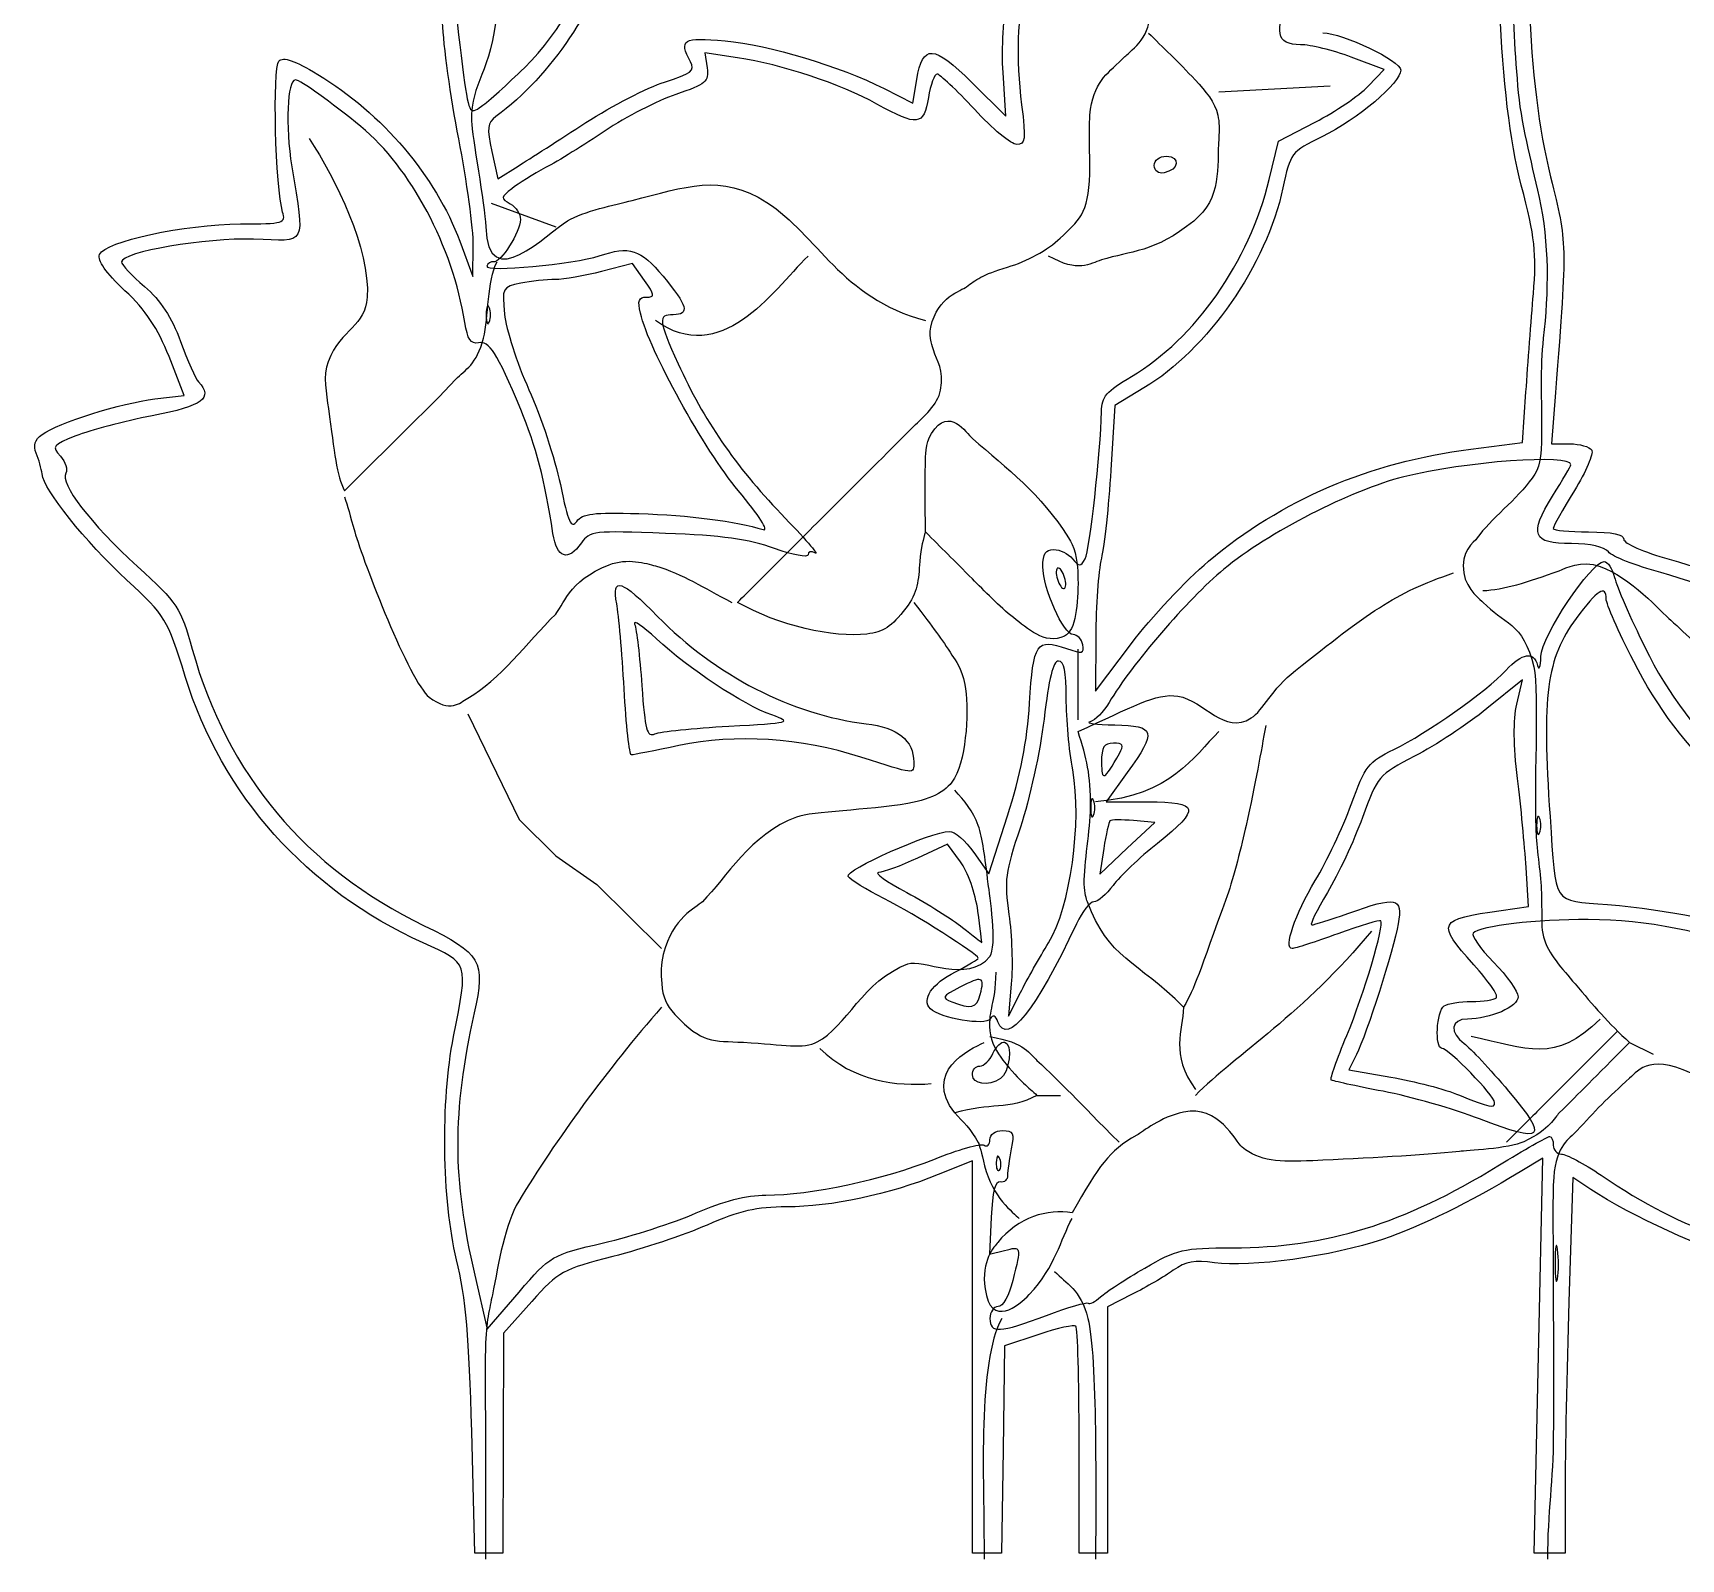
# Model space of a CAD drawing. Extents: x 256 to 402, y -1 to 112.
# Drawn here: x 256.25 to 299.26, y -0.69 to 39.13 of the extents above; entities that cross this region are included whole.
import ezdxf

# ---------------------------------------------------------------- set-up
doc = ezdxf.new("R2010")
doc.units = 0
doc.layers.add('Layer_1', color=7, linetype='CONTINUOUS')

msp = doc.modelspace()

# ---------------------------------------------------------------- linework, layer by layer
at = {"layer": 'Layer_1', "color": 7}
for points in [[(274.63695, 38.47934), (273.78701, 38.60885), (273.84511, 38.21324)], [(291.09531, 37.73366), (291.51661, 38.17341), (290.65525, 38.49568)], [(278.4656, 37.67246), (279.21277, 37.29384), (279.3174, 37.91316)], [(280.75999, 37.83176), (281.64412, 36.95686), (281.57142, 38.09015)], [(288.51678, 35.30123), (288.76124, 36.30219), (289.71762, 36.79805)], [(268.22855, 36.03599), (268.38437, 35.32195), (268.91567, 35.65313)], [(267.39466, 33.68894), (267.73701, 32.76839), (267.74501, 33.57138)], [(272.20923, 32.67066), (271.8972, 33.10886), (271.09343, 32.90037)], [(259.43538, 29.57531), (260.20235, 29.66611), (259.80404, 30.68125)], [(285.24792, 29.86233), (284.48629, 29.4065), (284.38363, 27.71834)], [(293.7747, 28.2656), (295.12497, 28.43877), (295.21697, 29.76132)], [(295.98906, 29.74382), (295.88747, 28.40382), (296.35945, 28.40382)], [(286.93267, 25.34107), (286.93303, 25.34107)], [(283.98971, 23.37906), (283.98571, 21.95307), (284.9205, 23.19362)], [(294.97907, 21.61053), (295.12527, 22.24461), (294.19876, 21.49803)], [(284.8139, 19.82826), (284.26353, 19.0622), (285.34989, 19.0622)], [(280.80909, 17.74226), (281.20339, 17.18808), (281.68902, 18.6994)], [(284.19949, 17.84594), (284.09259, 17.17745), (284.81101, 17.85169), (285.52943, 18.52594), (284.97211, 18.57444), (284.97211, 18.57464)], [(280.46138, 17.5013), (280.12238, 17.95983), (279.33596, 17.59365)], [(294.57235, 16.23262), (295.28098, 16.33475), (295.21938, 17.35389)], [(281.78661, 14.31479), (281.71051, 13.4725), (282.02239, 14.08507)], [(290.79049, 12.46686), (290.59227, 12.0738), (291.69197, 11.88226)], [(282.50255, 5.16768), (281.61241, 4.8711), (281.57061, 2.16545), (281.52881, -0.5402), (281.14949, -0.5402), (280.77017, -0.5402), (280.77017, 4.57934), (280.77017, 9.69887), (279.87758, 9.33618)], [(296.2373, 1.11967), (296.2373, -0.5402), (295.83361, -0.5402), (295.42992, -0.5402), (295.54302, 4.61445), (295.65612, 9.76911), (295.06614, 9.41046)], [(296.91261, 8.94791), (296.43924, 9.26016), (296.33833, 6.01985)], [(281.26036, 8.2226), (281.21466, 7.26068), (281.60494, 7.35868)], [(271.141, 7.55668), (271.14082, 7.55626)], [(267.78247, 6.7099), (268.10468, 5.30685), (268.93917, 6.27232)], [(269.27026, 6.02658), (268.53205, 5.20263), (268.52505, 2.33122), (268.51805, -0.5402), (268.15256, -0.5402), (267.78706, -0.5402), (267.70445, 2.63769)], [(284.94306, 6.21494), (284.2922, 5.88555), (284.2922, 2.67268), (284.2922, -0.5402), (283.9254, -0.5402), (283.5586, -0.5402), (283.5566, 2.38121)]]:
    msp.add_lwpolyline(points, dxfattribs=at)
for points in [[(269.07852, 38.21797)], [(285.51752, 35.6669)], [(268.16071, 31.96445)], [(272.06192, 26.58501)], [(283.15911, 24.97351)], [(274.41467, 21.03791)], [(277.86037, 20.23037)], [(284.60916, 20.32564)], [(283.93436, 19.1005)], [(295.57317, 18.64105)], [(280.91276, 16.21478)], [(282.75934, 15.38678)], [(280.97585, 14.0401)], [(280.77007, 11.94109)], [(294.39965, 11.22107)], [(281.48725, 9.74925)], [(296.04094, 7.383)]]:
    msp.add_lwpolyline(points, close=True, dxfattribs=at)
at = {"layer": 'Layer_1', "color": 3}
for points in [[(287.20192, 37.5925), (290.11162, 37.74564)], [(268.2123, 34.68279), (269.89686, 34.07022)], [(267.59966, 21.35945), (268.9467, 18.60366), (269.89909, 17.65402), (270.96879, 16.90393), (272.65335, 15.23376)], [(297.92223, 12.78348), (298.5348, 12.4772)], [(282.45506, 11.40508), (283.06763, 11.40508)]]:
    msp.add_lwpolyline(points, dxfattribs=at)
at = {"layer": 'Layer_1', "color": 7}
for points in [[(295.09545, 35.15392), (294.499, 37.44034), (294.33202, 41.77669), (294.72143, 44.866678)], [(295.49689, 44.790038), (295.1037, 41.70104), (295.25201, 37.82407), (295.85717, 35.37179)], [(269.07856, 38.21797), (270.09166, 39.21637), (270.68232, 40.36753), (271.1149, 42.18669)], [(271.33933, 41.45611), (270.99326, 39.81738), (269.80818, 38.03817), (268.33386, 36.94385)], [(267.30571, 40.96155), (267.18632, 40.96155), (267.25251, 39.81291), (267.4623, 38.24548)], [(281.57142, 38.09015), (281.53142, 38.71346), (281.57842, 39.59379), (281.67519, 40.04643)], [(282.16446, 40.40839), (281.93769, 39.56621), (281.90086, 38.49522), (282.05581, 37.24826)], [(289.33541, 38.81795), (288.69214, 38.81795), (288.63175, 39.14261), (289.08515, 40.16339)], [(267.36609, 36.35864), (267.1533, 37.44998), (266.96378, 38.81781), (266.94495, 39.39827)], [(273.41077, 38.37333), (273.10222, 38.94987), (273.21732, 39.01908), (274.31507, 38.91705)], [(274.31507, 38.91705), (275.47148, 38.80957), (277.30891, 38.2586), (278.4656, 37.67246)], [(279.3174, 37.91316), (279.4743, 38.84185), (279.75524, 38.82599), (280.75999, 37.83176)], [(290.65525, 38.49568), (290.18151, 38.67293), (289.58757, 38.81795), (289.33541, 38.81795)], [(289.91595, 39.12619), (290.44111, 39.12219), (291.94945, 38.40195), (291.94945, 38.15467)], [(262.77016, 34.45295), (262.57917, 35.05262), (262.50038, 38.22042), (262.67216, 38.39221)], [(262.67216, 38.39221), (262.7906, 38.51065), (263.07916, 38.41121), (263.68848, 38.0419)], [(272.73778, 37.84467), (273.44077, 38.06626), (273.53534, 38.14056), (273.41077, 38.37333)], [(278.27941, 37.26965), (277.32256, 37.79785), (275.80767, 38.30096), (274.63695, 38.47934)], [(263.10398, 37.89911), (262.88636, 37.89911), (262.8356, 36.70179), (263.00798, 35.63559)], [(264.81404, 36.68083), (264.04157, 37.31652), (263.22381, 37.89911), (263.10398, 37.89911)], [(263.68848, 38.0419), (265.37804, 37.01792), (266.76047, 35.39423), (267.39466, 33.68894)], [(267.4623, 38.24548), (267.62916, 36.99863), (267.63483, 36.98685), (267.96012, 37.21215)], [(267.96012, 37.21215), (268.14109, 37.3375), (268.64437, 37.79011), (269.07852, 38.21797)], [(273.84511, 38.21324), (273.89791, 37.85372), (273.82371, 37.79061), (273.03136, 37.5213)], [(279.8484, 38.05225), (279.7807, 38.05225), (279.67865, 37.7766), (279.62173, 37.43968)], [(280.82229, 37.1334), (280.3544, 37.63877), (279.91616, 38.05225), (279.8484, 38.05225)], [(291.94945, 38.15467), (291.94945, 37.82422), (290.82328, 36.87192), (289.89284, 36.41559)], [(270.68341, 36.78557), (271.36344, 37.22627), (272.28791, 37.70286), (272.73778, 37.84467)], [(273.03136, 37.5213), (272.55186, 37.35831), (271.72136, 36.93108), (271.18579, 36.57189)], [(279.62173, 37.43968), (279.49684, 36.70047), (279.34528, 36.68127), (278.27941, 37.26965)], [(289.71762, 36.79805), (290.24363, 37.07077), (290.86359, 37.4918), (291.09531, 37.73366)], [(281.92862, 36.21455), (281.78802, 36.21455), (281.29017, 36.62803), (280.82229, 37.1334)], [(282.05581, 37.24826), (282.16946, 36.33361), (282.15481, 36.21455), (281.92862, 36.21455)], [(267.52406, 31.57244), (267.2073, 33.55066), (266.11446, 35.61065), (264.81404, 36.68083)], [(268.33386, 36.94385), (268.11036, 36.77796), (268.09519, 36.64713), (268.22855, 36.03599)], [(268.91567, 35.65313), (269.20789, 35.83528), (270.00337, 36.34488), (270.68341, 36.78557)], [(271.18579, 36.57189), (270.65023, 36.21271), (269.95169, 35.78018), (269.63349, 35.61071)], [(267.74501, 33.57138), (267.74901, 34.01303), (267.57889, 35.26729), (267.36609, 36.35864)], [(289.89284, 36.41559), (289.08543, 36.0196), (289.06797, 35.99673), (288.87365, 35.08109)], [(285.51748, 35.6669), (285.51748, 35.80896), (285.64842, 35.90784), (285.83653, 35.90784)], [(285.83653, 35.90784), (286.20974, 35.90784), (286.15699, 35.54998), (285.77283, 35.47547)], [(263.00798, 35.63559), (263.34705, 33.53885), (263.42789, 33.69222), (262.01036, 33.74287)], [(269.63349, 35.61071), (269.3153, 35.44124), (268.91712, 35.19369), (268.74867, 35.06058)], [(284.92419, 30.16542), (286.58977, 31.14773), (287.99195, 33.15223), (288.51678, 35.30123)], [(285.77283, 35.47547), (285.62171, 35.44617), (285.51752, 35.52427), (285.51752, 35.6669)], [(295.85717, 35.37179), (296.29651, 33.59145), (296.29279, 33.75015), (295.98906, 29.74382)], [(268.74867, 35.06058), (268.46162, 34.83378), (268.45922, 34.80903), (268.71037, 34.66667)], [(288.87365, 35.08109), (288.44774, 33.07408), (286.90569, 30.85451), (285.24792, 29.86233)], [(295.41042, 32.32079), (295.49752, 33.38273), (295.45292, 33.78349), (295.09545, 35.15392)], [(261.67322, 34.14138), (262.79703, 34.14638), (262.86193, 34.16478), (262.77016, 34.45295)], [(268.71037, 34.66667), (268.85777, 34.58317), (268.97792, 34.39759), (268.97736, 34.25437)], [(257.99371, 33.34564), (258.12339, 33.68359), (260.21026, 34.1349), (261.67322, 34.14138)], [(268.97736, 34.25437), (268.97636, 33.93623), (268.45426, 33.11717), (268.27405, 33.15054)], [(262.01036, 33.74287), (260.77603, 33.78697), (258.56466, 33.40736), (258.56466, 33.15136)], [(271.03036, 33.30927), (271.82602, 33.57578), (272.10545, 33.48675), (272.69793, 32.77796)], [(258.6537, 32.40109), (258.15336, 32.86995), (257.93247, 33.18607), (257.99371, 33.34564)], [(258.56466, 33.15136), (258.56466, 33.08046), (258.83589, 32.79026), (259.1674, 32.5065)], [(268.0987, 33.03953), (268.0449, 32.87813), (270.38641, 33.09353), (271.03036, 33.30927)], [(268.27405, 33.15054), (268.20235, 33.16384), (268.12347, 33.11384), (268.0987, 33.03953)], [(269.88275, 32.69187), (269.65895, 32.69187), (269.2545, 32.64757), (268.98396, 32.59347)], [(271.09343, 32.90037), (270.65136, 32.7857), (270.10655, 32.69187), (269.88275, 32.69187)], [(272.69793, 32.77796), (273.34081, 32.00887), (273.40225, 31.77342), (272.96007, 31.77342)], [(259.80404, 30.68125), (259.51474, 31.41853), (259.19988, 31.88928), (258.6537, 32.40109)], [(259.1674, 32.5065), (259.58503, 32.14903), (259.87304, 31.71029), (260.10517, 31.078)], [(268.98396, 32.59347), (268.50259, 32.49717), (268.49352, 32.48002), (268.55921, 31.78947)], [(272.26453, 32.23245), (272.49187, 32.23245), (272.48554, 32.28265), (272.20923, 32.67066)], [(295.21697, 29.76132), (295.26757, 30.48873), (295.35464, 31.64049), (295.41042, 32.32079)], [(268.16071, 31.96445), (268.11821, 32.06973), (268.08351, 31.98355), (268.08351, 31.77302)], [(268.16071, 31.58159), (268.20321, 31.68688), (268.20321, 31.85916), (268.16071, 31.96445)], [(272.10714, 31.81131), (272.02894, 32.14278), (272.06244, 32.23245), (272.26453, 32.23245)], [(267.87682, 31.03941), (267.68132, 31.00111), (267.59456, 31.13221), (267.52406, 31.57244)], [(268.08351, 31.77302), (268.08351, 31.56245), (268.11831, 31.47631), (268.16071, 31.58159)], [(268.55921, 31.78947), (268.59611, 31.40138), (268.88316, 30.51383), (269.19706, 29.81714)], [(274.66105, 27.18379), (273.77787, 28.23565), (272.33313, 30.85342), (272.10714, 31.81131)], [(272.96007, 31.77342), (272.55806, 31.77342), (272.57163, 31.6416), (273.09168, 30.49465)], [(260.10517, 31.078), (260.28943, 30.57608), (260.5006, 30.09996), (260.57442, 30.01994)], [(268.98257, 29.29704), (268.34787, 30.81256), (268.16774, 31.09641), (267.87682, 31.03941)], [(273.09168, 30.49465), (273.75754, 29.02612), (274.5767, 27.83199), (275.77696, 26.58016)], [(284.137, 29.24657), (284.144, 29.63317), (284.26869, 29.77883), (284.92419, 30.16542)], [(260.57442, 30.01994), (260.96536, 29.59622), (260.69287, 29.39682), (259.36814, 29.13724)], [(269.19706, 29.81714), (269.51096, 29.12044), (269.88014, 28.00707), (270.01746, 27.34298)], [(256.49453, 28.65069), (256.90605, 28.9516), (258.56011, 29.47165), (259.43538, 29.57531)], [(269.82324, 26.06887), (269.60862, 27.47161), (269.381, 28.34567), (268.98257, 29.29704)], [(259.36814, 29.13724), (258.63143, 28.99287), (257.73488, 28.75809), (257.37581, 28.61551)], [(283.7127, 25.40587), (283.8352, 25.62476), (284.11807, 28.18524), (284.137, 29.24657)], [(256.34027, 28.15802), (256.25367, 28.36274), (256.29907, 28.50779), (256.49453, 28.65069)], [(257.37581, 28.61551), (256.76375, 28.37246), (256.73837, 28.33922), (256.96967, 28.08364)], [(296.35945, 28.40382), (296.61903, 28.40382), (296.87688, 28.33032), (296.93244, 28.24037)], [(256.4913, 27.61888), (256.4757, 27.75583), (256.4078, 27.99844), (256.34027, 28.15802)], [(256.96967, 28.08364), (257.10536, 27.9337), (257.16861, 27.73372), (257.11021, 27.63924)], [(286.93303, 25.34107), (288.84167, 26.94766), (291.13202, 27.92669), (293.7747, 28.2656)], [(296.3905, 27.86023), (296.3905, 28.14519), (293.6292, 27.94483), (292.02595, 27.54356)], [(296.93244, 28.24037), (296.98794, 28.15047), (296.78532, 27.67492), (296.48205, 27.18358)], [(258.70724, 24.84599), (257.61173, 25.85753), (256.53894, 27.19996), (256.4913, 27.61888)], [(257.11021, 27.63924), (256.94655, 27.37443), (257.74953, 26.33018), (258.98035, 25.20716)], [(284.38363, 27.71834), (284.32713, 26.78986), (284.21626, 25.75453), (284.13717, 25.41762)], [(292.02595, 27.54356), (290.65058, 27.19931), (288.48023, 26.08467), (287.33406, 25.13392)], [(295.9122, 27.04227), (296.17527, 27.46545), (296.3905, 27.83353), (296.3905, 27.86023)], [(270.01746, 27.34298), (270.22351, 26.34649), (270.29866, 26.17864), (270.44758, 26.3823)], [(275.3085, 26.16622), (275.47461, 26.11392), (275.2096, 26.53051), (274.66105, 27.18379)], [(296.48205, 27.18358), (296.17877, 26.69224), (295.93064, 26.24894), (295.93064, 26.19846)], [(296.4071, 25.80048), (295.38404, 25.80048), (295.28881, 26.03944), (295.9122, 27.04227)], [(270.44758, 26.3823), (270.59564, 26.58479), (270.88529, 26.62116), (272.06192, 26.58501)], [(272.06193, 26.58504), (273.38187, 26.54444), (274.60997, 26.38605), (275.3085, 26.16622)], [(275.77696, 26.58016), (276.37549, 25.95591), (276.77905, 25.49481), (276.67377, 25.55548)], [(270.56674, 25.81932), (270.21707, 25.32011), (269.92268, 25.41892), (269.82324, 26.06887)], [(272.7577, 26.06922), (270.88713, 26.14052), (270.78342, 26.12872), (270.56674, 25.81932)], [(275.60177, 25.67616), (274.94836, 25.9123), (274.21469, 26.01369), (272.7577, 26.06922)], [(295.93064, 26.19846), (295.93064, 26.14796), (296.34413, 26.10666), (296.8495, 26.10666)], [(296.8495, 26.10666), (297.48186, 26.10666), (297.76871, 26.04696), (297.76951, 25.91523)], [(297.76951, 25.91523), (297.77012, 25.80749), (298.28901, 25.57877), (298.95636, 25.39205)], [(276.48234, 25.51188), (276.48234, 25.42718), (276.08608, 25.50118), (275.60177, 25.67616)], [(276.67377, 25.55548), (276.56848, 25.61618), (276.48234, 25.59658), (276.48234, 25.51188)], [(282.6077, 25.20456), (282.6077, 25.53554), (282.6803, 25.64726), (282.89523, 25.64726)], [(282.89523, 25.64726), (283.05338, 25.64726), (283.27217, 25.53954), (283.38144, 25.40787)], [(283.38144, 25.40787), (283.56045, 25.19218), (283.59324, 25.19194), (283.7127, 25.40587)], [(284.13717, 25.41762), (284.05807, 25.08071), (283.99172, 24.16335), (283.98971, 23.37906)], [(297.36904, 25.5844), (297.26184, 25.72064), (296.90639, 25.80048), (296.4071, 25.80048)], [(298.73345, 25.04681), (298.07654, 25.22364), (297.46255, 25.46556), (297.36904, 25.5844)], [(298.95636, 25.39205), (300.2916, 25.01845), (301.21688, 24.62949), (302.17119, 24.04063)], [(258.98035, 25.20716), (260.0385, 24.24169), (260.11133, 24.13165), (260.41274, 23.04286)], [(271.48829, 24.23075), (271.35209, 24.94688), (271.61384, 24.86593), (272.55653, 23.90036)], [(283.4022, 23.4267), (283.14695, 23.4267), (282.6077, 24.63337), (282.6077, 25.20456)], [(282.98344, 25.15517), (282.94134, 25.11307), (282.95144, 24.96239), (283.00594, 24.82036)], [(283.15911, 24.97351), (283.10461, 25.11554), (283.02556, 25.19729), (282.98344, 25.15517)], [(283.18161, 24.6387), (283.22371, 24.6808), (283.21361, 24.83148), (283.15911, 24.97351)], [(287.33406, 25.13392), (286.38621, 24.34768), (284.92891, 22.65502), (284.33665, 21.6524)], [(284.9205, 23.19362), (285.43463, 23.87593), (286.34011, 24.84228), (286.93267, 25.34107)], [(295.60707, 22.8574), (295.62577, 23.38513), (296.9141, 25.32262), (297.25452, 25.33487)], [(297.25452, 25.33487), (297.35072, 25.33787), (297.47443, 25.15164), (297.52954, 24.92002)], [(302.32566, 23.40141), (301.50633, 24.01672), (300.00435, 24.70469), (298.73345, 25.04681)], [(260.22627, 22.33814), (259.75848, 23.84824), (259.72125, 23.9097), (258.70724, 24.84599)], [(283.00594, 24.82036), (283.06044, 24.67833), (283.13949, 24.59658), (283.18161, 24.6387)], [(297.30943, 24.35486), (297.30943, 24.74132), (297.08326, 24.59505), (296.52542, 23.84784)], [(297.52954, 24.92002), (297.58464, 24.68839), (297.94319, 23.86144), (298.3263, 23.08236)], [(271.68018, 22.01018), (271.62668, 22.95775), (271.54036, 23.957), (271.48829, 24.23075)], [(298.02828, 22.72799), (297.63292, 23.50152), (297.30943, 24.23361), (297.30943, 24.35486)], [(272.52728, 23.31614), (272.16305, 23.65747), (271.90603, 23.8299), (271.95614, 23.69932)], [(271.95614, 23.69932), (272.00624, 23.56874), (272.09084, 22.84768), (272.14413, 22.09695)], [(272.55653, 23.90036), (274.05708, 22.36341), (276.06239, 21.33215), (277.99575, 21.10317)], [(296.52542, 23.84784), (295.75501, 22.81591), (295.62687, 21.84328), (295.84451, 18.67934)], [(275.53592, 21.32982), (274.79147, 21.59303), (273.35171, 22.54356), (272.52728, 23.31614)], [(282.26135, 21.64103), (282.35645, 23.20964), (282.44344, 23.3376), (283.22874, 23.06384)], [(283.6497, 23.16304), (283.6218, 23.30805), (283.5104, 23.4267), (283.4022, 23.4267)], [(260.41274, 23.04286), (261.31537, 19.78226), (263.37627, 17.32638), (266.46403, 15.83182)], [(283.22874, 23.06384), (283.64181, 22.91984), (283.69417, 22.93218), (283.6497, 23.16304)], [(294.69439, 22.49145), (295.12564, 22.95541), (295.42011, 23.00233), (295.51927, 22.62288)], [(295.51927, 22.62288), (295.55777, 22.47548), (295.59727, 22.58098), (295.60707, 22.8574)], [(298.3263, 23.08236), (299.49819, 20.69919), (301.61576, 18.74091), (303.9501, 17.88162)], [(283.01878, 22.73761), (282.8777, 22.73761), (282.76395, 22.28365), (282.63973, 21.22488)], [(283.22035, 21.77031), (283.22035, 22.46801), (283.16415, 22.73761), (283.01878, 22.73761)], [(291.7694, 20.43101), (292.63251, 20.84886), (294.1825, 21.94071), (294.69439, 22.49145)], [(303.62214, 17.57209), (301.17639, 18.55408), (299.25782, 20.32244), (298.02828, 22.72799)], [(266.43652, 15.38234), (263.39601, 16.76098), (261.18773, 19.23436), (260.22627, 22.33814)], [(271.8709, 20.28746), (271.8195, 20.28739), (271.73365, 21.06262), (271.68018, 22.01018)], [(272.14413, 22.09695), (272.22733, 20.92487), (272.27558, 20.74705), (272.48556, 20.83858)], [(281.68902, 18.6994), (282.02737, 19.75239), (282.20094, 20.64447), (282.26135, 21.64103)], [(283.38821, 19.89495), (283.29591, 20.39438), (283.22035, 21.2383), (283.22035, 21.77031)], [(284.33665, 21.6524), (284.19526, 21.41305), (283.97237, 21.18827), (283.84135, 21.15291)], [(294.99537, 19.67474), (294.88916, 20.52587), (294.88353, 21.19594), (294.97907, 21.61053)], [(274.41467, 21.03791), (276.03395, 21.12711), (276.0774, 21.13837), (275.53592, 21.32982)], [(277.99575, 21.10317), (278.82097, 21.00547), (279.23865, 20.66835), (279.23865, 20.10012)], [(282.63973, 21.22488), (282.54213, 20.39288), (282.26444, 19.12351), (282.02268, 18.40406)], [(283.84135, 21.15291), (283.71033, 21.11751), (283.99938, 21.08061), (284.48369, 21.07081)], [(294.19876, 21.49803), (293.68919, 21.08741), (292.84008, 20.52737), (292.31186, 20.2535)], [(272.48556, 20.83858), (272.62006, 20.89718), (273.48816, 20.98691), (274.41467, 21.03791)], [(277.86037, 20.23037), (276.30539, 20.73413), (274.57634, 20.84409), (273.11296, 20.5323)], [(284.48369, 21.07081), (285.55292, 21.04921), (285.59023, 20.90886), (284.8139, 19.82826)], [(273.11296, 20.5323), (272.48125, 20.39771), (271.92232, 20.28753), (271.8709, 20.28746)], [(279.23865, 20.10012), (279.23865, 19.77264), (279.28755, 19.76803), (277.86037, 20.23037)], [(284.45089, 20.59364), (284.20088, 20.59364), (284.13969, 20.49514), (284.14157, 20.09593)], [(284.14157, 20.09593), (284.14357, 19.58581), (284.20197, 19.61432), (284.60916, 20.32564)], [(284.60916, 20.32564), (284.73377, 20.54334), (284.70406, 20.59364), (284.45089, 20.59364)], [(290.65656, 18.99636), (291.02477, 20.00591), (291.10501, 20.10937), (291.7694, 20.43101)], [(292.31186, 20.2535), (291.36951, 19.76491), (291.34388, 19.73479), (290.94895, 18.65196)], [(282.75928, 15.38678), (283.32425, 16.30274), (283.63737, 18.54715), (283.38821, 19.89495)], [(295.21938, 17.35389), (295.18548, 17.91442), (295.08471, 18.95881), (294.99537, 19.67474)], [(283.93436, 19.1005), (283.89186, 19.20579), (283.85716, 19.1196), (283.85716, 18.90907)], [(283.93436, 18.71765), (283.97686, 18.82293), (283.97686, 18.99522), (283.93436, 19.1005)], [(285.34989, 19.0622), (286.70266, 19.0622), (286.74164, 18.89222), (285.59812, 17.97975)], [(289.71827, 17.00949), (290.01608, 17.50386), (290.43831, 18.39795), (290.65656, 18.99636)], [(283.85716, 18.90907), (283.85716, 18.6985), (283.89196, 18.61236), (283.93436, 18.71765)], [(284.36058, 18.56864), (284.33078, 18.53884), (284.25828, 18.21362), (284.19949, 17.84594)], [(284.97211, 18.57464), (284.66558, 18.60124), (284.39039, 18.59874), (284.36058, 18.56864)], [(290.94895, 18.65196), (290.72757, 18.04499), (290.31582, 17.16539), (290.03395, 16.69728)], [(295.57317, 18.64105), (295.53067, 18.74634), (295.49597, 18.66015), (295.49597, 18.44963)], [(295.57317, 18.2582), (295.61567, 18.36348), (295.61567, 18.53577), (295.57317, 18.64105)], [(295.84451, 18.67934), (296.00692, 16.31838), (295.88301, 16.50777), (297.34661, 16.38342)], [(277.52874, 17.11764), (277.42609, 17.27822), (279.69655, 18.28884), (280.17125, 18.29386)], [(280.17125, 18.29386), (280.3052, 18.29486), (280.59223, 18.04706), (280.80909, 17.74226)], [(282.02268, 18.40406), (281.62651, 17.22512), (281.59691, 17.00025), (281.72291, 16.12652)], [(295.49597, 18.44963), (295.49597, 18.23906), (295.53077, 18.15291), (295.57317, 18.2582)], [(285.59812, 17.97975), (285.13715, 17.61191), (284.61823, 17.11921), (284.44497, 16.88487)], [(278.31982, 17.22251), (278.19347, 17.21951), (278.52646, 16.98238), (279.05978, 16.69497)], [(279.33596, 17.59365), (278.90342, 17.39226), (278.44616, 17.22524), (278.31982, 17.22251)], [(280.91275, 16.21478), (280.84995, 16.67772), (280.65093, 17.24493), (280.46138, 17.5013)], [(278.46093, 16.53945), (278.00424, 16.76983), (277.58475, 17.03001), (277.52874, 17.11764)], [(284.44497, 16.88487), (284.27171, 16.65052), (284.04587, 16.45808), (283.94311, 16.45722)], [(289.11691, 15.23377), (288.88556, 15.23377), (289.18981, 16.13229), (289.71827, 17.00949)], [(280.92313, 14.98531), (280.92313, 15.08817), (279.27249, 16.13005), (278.46093, 16.53945)], [(279.05978, 16.69497), (279.5931, 16.40756), (280.24778, 15.99888), (280.51463, 15.78679)], [(283.94311, 16.45722), (283.84035, 16.4563), (283.63509, 16.19794), (283.48698, 15.88294)], [(290.03395, 16.69728), (289.75207, 16.22918), (289.5681, 15.84844), (289.62513, 15.85119)], [(290.57109, 16.15247), (291.85658, 16.60466), (292.00383, 16.57457), (291.88245, 15.88447)], [(297.34661, 16.38342), (299.0032, 16.24268), (300.42855, 15.94285), (301.37141, 15.53681)], [(281.01246, 15.39397), (281.01946, 15.38997), (280.97456, 15.75938), (280.91276, 16.21478)], [(281.72291, 16.12652), (281.79981, 15.59332), (281.82844, 14.77804), (281.78661, 14.31479)], [(289.62513, 15.85119), (289.68213, 15.85419), (290.10784, 15.98952), (290.57109, 16.15247)], [(291.42836, 15.95902), (291.40136, 15.98602), (290.89617, 15.83393), (290.3058, 15.62097)], [(290.54034, 12.96699), (290.99151, 14.05476), (291.52732, 15.86006), (291.42836, 15.95902)], [(293.85912, 14.81167), (292.86611, 15.91614), (292.9043, 15.99222), (294.57235, 16.23262)], [(296.84231, 15.98982), (295.49557, 15.99782), (294.02272, 15.82667), (293.8372, 15.64115)], [(301.3407, 15.09402), (299.87134, 15.68966), (298.40919, 15.98083), (296.84231, 15.98982)], [(266.46403, 15.83182), (267.95005, 15.11254), (268.06721, 14.90814), (267.76897, 13.5552)], [(280.51463, 15.78679), (280.78148, 15.5747), (281.0055, 15.39793), (281.01246, 15.39397)], [(283.48698, 15.88294), (282.4155, 13.60406), (281.68101, 12.68594), (281.43736, 13.32088)], [(290.3058, 15.62097), (289.71542, 15.40801), (289.18042, 15.23377), (289.11691, 15.23377)], [(291.88245, 15.88447), (291.75972, 15.18666), (291.06401, 13.00924), (290.79049, 12.46686)], [(293.8372, 15.64115), (293.7781, 15.58205), (294.01827, 15.23959), (294.37099, 14.88019)], [(267.22858, 12.93651), (267.61684, 14.91671), (267.64323, 14.83519), (266.43652, 15.38234)], [(282.02239, 14.08507), (282.19393, 14.42199), (282.52555, 15.00776), (282.75934, 15.38678)], [(279.67447, 13.66444), (279.43387, 13.90504), (279.71237, 14.31583), (280.32945, 14.63066)], [(280.32945, 14.63066), (280.65598, 14.79724), (280.92313, 14.95683), (280.92313, 14.98531)], [(294.44617, 13.95282), (294.49977, 14.00642), (294.23561, 14.39292), (293.85912, 14.81167)], [(294.37099, 14.88019), (294.7237, 14.5208), (295.01229, 14.1155), (295.01229, 13.97953)], [(280.44075, 14.2263), (279.97659, 13.98627), (279.95776, 13.95118), (280.23509, 13.84292)], [(280.97585, 14.0401), (281.09768, 14.50599), (281.02825, 14.53013), (280.44075, 14.2263)], [(280.23509, 13.84292), (280.73798, 13.6466), (280.88305, 13.68521), (280.97585, 14.0401)], [(293.08201, 13.73816), (293.17501, 13.80006), (293.49811, 13.85173), (293.79992, 13.85302)], [(295.01229, 13.97953), (295.01229, 13.71517), (294.28787, 13.39606), (293.68773, 13.39606)], [(293.79992, 13.85302), (294.10174, 13.85402), (294.39255, 13.89922), (294.44617, 13.95282)], [(267.76897, 13.5552), (267.19071, 10.93199), (267.19399, 9.27261), (267.78247, 6.7099)], [(281.23337, 13.40228), (281.11577, 13.212), (279.92699, 13.41228), (279.67447, 13.66444)], [(281.43736, 13.32088), (281.37216, 13.49068), (281.30464, 13.51765), (281.23337, 13.40228)], [(293.02601, 12.63022), (292.83005, 12.63022), (292.87924, 13.60329), (293.08201, 13.73816)], [(293.68773, 13.39606), (293.25532, 13.39606), (293.2103, 13.03816), (293.60693, 12.75389)], [(267.30788, 7.1171), (266.92893, 8.6915), (266.89431, 11.23164), (267.22858, 12.93651)], [(290.13241, 11.8052), (290.10171, 11.8292), (290.28524, 12.35198), (290.54034, 12.96699)], [(280.96347, 12.1708), (281.06984, 12.1708), (281.2249, 12.31804), (281.30804, 12.49799)], [(281.30804, 12.49799), (281.39114, 12.67795), (281.52813, 12.81204), (281.61235, 12.79596)], [(281.61235, 12.79596), (281.8284, 12.75476), (281.74142, 11.99227), (281.50345, 11.84129)], [(294.39973, 11.22109), (294.39973, 11.3925), (293.19311, 12.63022), (293.02601, 12.63022)], [(293.60693, 12.75389), (293.7605, 12.64383), (294.28007, 12.08749), (294.76152, 11.51758)], [(280.77007, 11.94108), (280.77007, 12.06742), (280.85707, 12.1708), (280.96347, 12.1708)], [(281.50345, 11.84129), (281.18239, 11.63759), (280.77007, 11.69369), (280.77007, 11.94109)], [(291.49, 11.51033), (290.77406, 11.64854), (290.16314, 11.78124), (290.13241, 11.8052)], [(291.69197, 11.88226), (292.2968, 11.77691), (293.10177, 11.56467), (293.4808, 11.41063)], [(294.00476, 10.78979), (293.33758, 11.04787), (292.20594, 11.37211), (291.49, 11.51033)], [(293.4808, 11.41063), (294.29302, 11.08051), (294.39965, 11.05852), (294.39965, 11.22107)], [(294.76152, 11.51758), (295.82379, 10.26014), (295.69476, 10.13606), (294.00476, 10.78979)], [(281.2295, 10.24748), (281.2295, 10.38882), (281.36228, 10.48623), (281.55493, 10.48623)], [(281.55493, 10.48623), (281.83773, 10.48623), (281.86782, 10.42353), (281.78464, 10.00766)], [(294.48713, 9.56526), (295.17584, 9.98761), (295.78249, 10.33317), (295.83525, 10.33317)], [(295.83525, 10.33317), (295.88805, 10.33317), (295.93115, 10.2298), (295.93115, 10.10346)], [(279.76384, 9.7357), (280.39837, 9.9919), (280.98773, 10.15815), (281.07352, 10.10513)], [(281.07352, 10.10513), (281.15932, 10.05213), (281.2295, 10.11613), (281.2295, 10.24748)], [(281.78464, 10.00766), (281.73204, 9.74445), (281.68894, 9.43434), (281.68894, 9.31852)], [(295.93115, 10.10346), (295.93115, 9.97711), (296.02765, 9.87374), (296.14548, 9.87374)], [(275.38056, 8.80167), (276.53396, 8.80167), (278.47487, 9.21525), (279.76384, 9.7357)], [(281.39475, 9.65673), (281.38775, 9.49529), (281.42425, 9.40484), (281.47515, 9.45573)], [(281.48725, 9.74923), (281.43835, 9.8714), (281.40205, 9.83513), (281.39475, 9.65673)], [(281.47515, 9.45573), (281.52605, 9.50663), (281.53145, 9.63871), (281.48725, 9.74925)], [(287.56519, 7.42613), (290.01556, 7.43113), (292.01319, 8.04813), (294.48713, 9.56526)], [(296.14548, 9.87374), (296.26336, 9.87374), (296.72852, 9.6252), (297.17919, 9.32142)], [(279.87758, 9.33618), (278.60567, 8.81936), (277.08175, 8.49519), (275.92406, 8.49519)], [(281.49751, 9.14624), (281.36431, 9.17284), (281.29217, 8.89191), (281.26036, 8.2226)], [(281.68894, 9.31852), (281.68894, 9.20271), (281.60274, 9.12518), (281.49751, 9.14624)], [(295.06614, 9.41046), (293.73052, 8.59855), (292.51199, 8.00055), (291.47345, 7.64732)], [(297.17919, 9.32142), (299.43548, 7.80052), (301.09272, 7.26951), (303.93283, 7.15743)], [(273.56365, 8.33841), (274.27438, 8.65035), (274.86786, 8.80167), (275.38056, 8.80167)], [(300.96498, 7.09538), (299.86558, 7.38317), (297.97348, 8.24814), (296.91261, 8.94791)], [(271.14082, 7.55626), (271.89285, 7.73165), (272.98312, 8.08361), (273.56365, 8.33841)], [(275.92406, 8.49519), (275.14261, 8.49519), (274.6909, 8.39221), (273.8463, 8.02152)], [(273.8463, 8.02152), (273.25273, 7.761), (272.1464, 7.39095), (271.38778, 7.19918)], [(268.93917, 6.27232), (269.77004, 7.23359), (269.77962, 7.23918), (271.141, 7.55668)], [(281.60494, 7.35868), (282.05323, 7.47119), (282.05166, 7.47686), (281.82391, 6.57239)], [(285.26806, 6.89976), (286.11172, 7.39116), (286.25341, 7.42363), (287.56519, 7.42613)], [(291.47345, 7.64732), (290.17143, 7.20447), (288.00207, 6.90398), (287.08584, 7.03956)], [(296.04104, 7.383), (296.00584, 7.61578), (295.97614, 7.4617), (295.97494, 7.04053)], [(296.03894, 6.61728), (296.07534, 6.80564), (296.07624, 7.15021), (296.04094, 7.383)], [(267.70445, 2.63769), (267.64015, 5.09173), (267.54985, 6.11183), (267.30788, 7.1171)], [(271.38778, 7.19918), (270.07576, 6.86752), (269.97247, 6.81033), (269.27026, 6.02658)], [(284.1137, 6.14681), (284.25408, 6.27289), (284.77354, 6.61172), (285.26806, 6.89976)], [(287.08584, 7.03956), (286.57899, 7.11456), (286.34025, 7.07016), (286.01384, 6.84019)], [(295.97494, 7.04053), (295.97394, 6.61939), (296.00254, 6.42893), (296.03894, 6.61728)], [(281.82391, 6.57239), (281.72471, 6.17837), (281.56355, 5.892), (281.44105, 5.892)], [(286.01384, 6.84019), (285.78288, 6.67747), (285.30103, 6.39611), (284.94306, 6.21494)], [(283.79266, 5.98337), (283.82886, 5.94717), (283.97332, 6.02077), (284.1137, 6.14681)], [(281.44105, 5.892), (281.32471, 5.892), (281.22952, 5.75418), (281.22952, 5.58572)], [(281.22952, 5.58572), (281.22952, 5.18659), (281.4692, 5.19935), (282.7044, 5.66432)], [(282.7044, 5.66432), (283.26675, 5.87599), (283.75647, 6.01956), (283.79266, 5.98337)], [(296.33833, 6.01985), (296.28273, 4.23768), (296.2373, 2.0326), (296.2373, 1.11967)], [(283.4735, 5.38344), (283.4291, 5.42794), (282.99213, 5.33084), (282.50255, 5.16768)], [(283.5566, 2.38121), (283.5556, 3.98799), (283.518, 5.33899), (283.4735, 5.38344)]]:
    msp.add_open_spline(points, degree=3, dxfattribs=at)
at = {"layer": 'Layer_1', "color": 3}
for points in [[(294.85916, 40.80839), (294.85916, 39.70301), (294.91786, 38.75797), (294.99913, 37.74555)], [(268.36537, 39.73644), (268.2156, 38.0312), (267.68144, 37.88709), (267.6989, 36.82673)], [(284.74933, 38.5113), (284.83053, 38.598), (285.44337, 39.01376), (285.3763, 39.58329)], [(285.36416, 39.12392), (285.72864, 38.75944), (286.1458, 38.36908), (286.58409, 37.89878)], [(283.85544, 37.13302), (283.98087, 37.93962), (284.33922, 38.07316), (284.74933, 38.5113)], [(286.58409, 37.89878), (286.86526, 37.59709), (287.09252, 37.32756), (287.17445, 36.97993)], [(294.99913, 37.74555), (295.07733, 36.77401), (295.34232, 35.82239), (295.55994, 34.83585)], [(283.83204, 35.44845), (283.84324, 36.0402), (283.79694, 36.7566), (283.85544, 37.13302)], [(267.6989, 36.82673), (267.7049, 36.44143), (268.05112, 34.65012), (268.0692, 34.07094)], [(287.17445, 36.97993), (287.21625, 36.80259), (287.21335, 36.60595), (287.19895, 36.36736)], [(263.46487, 36.36736), (264.15233, 35.33595), (265.05188, 33.48522), (264.97746, 32.23252)], [(287.19895, 36.36736), (287.15335, 35.61711), (287.28745, 34.82032), (286.54656, 34.21862)], [(271.88764, 34.75549), (273.28798, 35.10572), (274.20086, 35.47786), (275.40165, 34.70469)], [(283.06419, 33.77277), (283.52943, 34.21918), (283.81229, 34.39223), (283.83204, 35.44845)], [(270.20308, 34.22301), (270.62116, 34.47125), (271.45655, 34.64767), (271.88764, 34.75549)], [(275.40165, 34.70469), (276.75542, 33.83285), (277.30811, 32.23175), (279.54475, 31.61995)], [(295.55994, 34.83585), (295.82411, 33.63751), (295.80956, 32.35571), (295.66867, 31.16043)], [(268.0692, 34.07094), (268.1257, 32.25253), (269.66325, 33.90279), (270.20308, 34.22301)], [(286.54656, 34.21862), (285.51882, 33.38399), (284.8937, 33.44066), (284.13901, 33.20313)], [(281.68882, 33.01594), (282.1853, 33.16464), (282.73983, 33.46159), (283.06419, 33.77277)], [(268.01046, 31.16052), (268.14813, 31.70954), (268.10436, 32.66208), (268.36544, 33.15137)], [(276.48198, 33.30451), (275.51412, 32.33665), (274.21318, 30.40186), (272.50028, 31.61995)], [(284.13901, 33.20313), (283.82522, 33.10433), (283.53992, 32.85918), (282.76073, 33.30451)], [(280.61697, 32.50215), (280.85863, 32.685), (281.02096, 32.81579), (281.68882, 33.01594)], [(279.68709, 31.45313), (279.85923, 32.24625), (280.48573, 32.40292), (280.61697, 32.50215)], [(264.97746, 32.23252), (264.93166, 31.46053), (264.31496, 31.44077), (263.95462, 30.54795)], [(279.75359, 30.85403), (279.73679, 30.91533), (279.62403, 31.162), (279.68709, 31.45313)], [(267.29054, 30.08853), (267.53465, 30.34366), (267.83741, 30.47), (268.01046, 31.16052)], [(295.66867, 31.16043), (295.57857, 30.39809), (295.63027, 29.50696), (295.62477, 28.71016)], [(263.95462, 30.54795), (263.81174, 30.19419), (263.91262, 29.70123), (263.96582, 29.32282)], [(279.94134, 29.80823), (280.04486, 30.35939), (279.83582, 30.5577), (279.75359, 30.85403)], [(264.38374, 27.17882), (266.03584, 28.83092), (266.44795, 29.20781), (267.29054, 30.08853)], [(279.23566, 28.85737), (279.4888, 29.11036), (279.86875, 29.42185), (279.94134, 29.80823)], [(263.96582, 29.32282), (264.12815, 28.16674), (264.16797, 27.58312), (264.38374, 27.17882)], [(279.70228, 28.6785), (280.18453, 29.40914), (280.6069, 28.6875), (280.76999, 28.54511)], [(277.24772, 26.87249), (277.8488, 27.47357), (278.16428, 27.78644), (279.23566, 28.85737)], [(279.54776, 27.94449), (279.55176, 28.04139), (279.53326, 28.42244), (279.70228, 28.6785)], [(280.76999, 28.54511), (281.68364, 27.74892), (282.54767, 27.11522), (283.28107, 25.95364)], [(295.62477, 28.71016), (295.61977, 27.97324), (295.57227, 27.78763), (295.37943, 27.51105)], [(279.54476, 26.10678), (279.54476, 26.71919), (279.52046, 27.31369), (279.54776, 27.94449)], [(295.37943, 27.51105), (295.00209, 26.97), (294.26762, 26.42129), (293.94786, 25.9536)], [(264.38374, 27.02568), (264.46664, 26.7828), (264.52785, 26.53869), (264.65128, 26.10606)], [(276.17573, 25.80049), (276.90346, 26.52823), (277.02735, 26.65212), (277.24772, 26.87249)], [(264.65128, 26.10606), (264.86568, 25.35444), (266.09128, 22.17551), (266.59129, 21.79787)], [(279.54485, 26.10678), (279.49245, 25.92975), (279.42219, 25.70677), (279.39615, 25.33724)], [(280.76999, 24.88164), (280.28009, 25.37078), (279.95696, 25.69467), (279.54485, 26.10678)], [(283.28107, 25.95364), (283.4215, 25.73112), (283.51491, 25.4743), (283.52579, 24.88164)], [(293.94786, 25.9536), (293.86346, 25.83032), (293.49884, 25.59785), (293.59272, 25.03474)], [(271.28877, 25.24866), (271.75846, 25.43212), (272.25189, 25.29226), (272.50028, 25.21876)], [(275.56392, 25.18869), (275.61442, 25.23919), (275.8552, 25.47997), (276.17573, 25.80049)], [(296.08427, 25.09349), (296.27401, 25.16259), (296.63405, 25.38446), (297.15626, 25.20314)], [(269.89625, 23.96288), (270.07466, 24.14328), (270.21326, 24.82859), (271.28877, 25.24866)], [(272.50028, 25.21876), (273.24578, 24.99777), (273.72389, 24.66193), (274.49113, 24.26912)], [(274.6443, 24.26907), (274.95089, 24.57566), (275.21813, 24.8429), (275.56392, 25.18869)], [(279.39615, 25.33724), (279.36175, 24.84596), (279.34915, 24.51716), (279.03673, 24.11884)], [(289.19891, 22.49129), (291.0893, 23.978), (291.77706, 24.5215), (293.32762, 25.03483)], [(293.59272, 25.03474), (293.66732, 24.58741), (294.05858, 24.31252), (294.09886, 24.26903)], [(294.09342, 24.57541), (294.64044, 24.60051), (295.24841, 24.7895), (296.08427, 25.09349)], [(297.15626, 25.20314), (297.92396, 24.93667), (298.75047, 24.01904), (298.99381, 23.80204)], [(281.84199, 23.86937), (281.47919, 24.15299), (281.07551, 24.57658), (280.76999, 24.88164)], [(283.52579, 24.88164), (283.53739, 24.25008), (283.46929, 23.52495), (283.17157, 23.38713)], [(278.01343, 23.44272), (277.1687, 23.3346), (275.69716, 23.66125), (274.6443, 24.26907)], [(279.03673, 24.11884), (278.64622, 23.62113), (278.45877, 23.49969), (278.01343, 23.44272)], [(279.23854, 24.26912), (279.76887, 23.58105), (279.96382, 23.32286), (280.23718, 22.89084)], [(294.09886, 24.26903), (294.59718, 23.73043), (295.15707, 23.75049), (295.42078, 22.58447)], [(267.59973, 21.76437), (268.43681, 22.25121), (269.13896, 23.19671), (269.89625, 23.96288)], [(283.17157, 23.38713), (282.65992, 23.15006), (282.19651, 23.59234), (281.84199, 23.86937)], [(298.99381, 23.80204), (299.40408, 23.43649), (299.86535, 22.99161), (300.53902, 22.38991)], [(280.23718, 22.89084), (280.34407, 22.72177), (280.47945, 22.58701), (280.57409, 22.12513)], [(283.52645, 23.04401), (283.52645, 22.47218), (283.52645, 21.98013), (283.52645, 21.20631)], [(288.04881, 21.25191), (288.36153, 21.45176), (288.57302, 21.99909), (289.19891, 22.49129)], [(295.42078, 22.58447), (295.57377, 21.90834), (295.40428, 19.30186), (295.48538, 18.14334)], [(280.57409, 22.12513), (280.68941, 21.56249), (280.62749, 20.25588), (280.30686, 19.68389)], [(266.59129, 21.79787), (267.14658, 21.37826), (267.39039, 21.64258), (267.59973, 21.76437)], [(283.52652, 20.89999), (284.92793, 21.5242), (285.56837, 21.91425), (286.12994, 21.8216)], [(286.12994, 21.8216), (286.84374, 21.70384), (287.33027, 20.79264), (288.04881, 21.25191)], [(283.85333, 18.90914), (283.85933, 19.80686), (283.75473, 20.17823), (283.52652, 20.89999)], [(287.20187, 20.90002), (286.53279, 20.23156), (285.96034, 19.23583), (283.98588, 19.06232)], [(288.4271, 21.05314), (288.30015, 20.37946), (288.16492, 19.55816), (287.91423, 18.44972)], [(280.30686, 19.68389), (280.13595, 19.37898), (279.76458, 19.13855), (279.0854, 19.02094)], [(280.92426, 18.44898), (280.79945, 18.82158), (280.55503, 19.08774), (280.31047, 19.3686)], [(279.0854, 19.02094), (278.01953, 18.83625), (276.60848, 18.82323), (276.1757, 18.66366)], [(276.1757, 18.66366), (274.99221, 18.2272), (274.34427, 17.08185), (273.72557, 16.45887)], [(283.69084, 16.91829), (283.67734, 17.46853), (283.84981, 18.33624), (283.85333, 18.90914)], [(281.18552, 16.91832), (281.09162, 17.65586), (281.04187, 18.09767), (280.92426, 18.44898)], [(287.91423, 18.44972), (287.79509, 17.92367), (287.59248, 17.09181), (287.41836, 16.61201)], [(295.48538, 18.14334), (295.51758, 17.68652), (295.61922, 17.02939), (295.62428, 16.61192)], [(281.22292, 15.02595), (281.42782, 15.27924), (281.21892, 16.65829), (281.18552, 16.91832)], [(283.77204, 16.45887), (283.74554, 16.53117), (283.69714, 16.66224), (283.69084, 16.91829)], [(273.72557, 16.45887), (273.5588, 16.29087), (272.94838, 16.06407), (272.70212, 15.08059)], [(286.28311, 13.70231), (285.05461, 14.93082), (284.31769, 14.97262), (283.77204, 16.45887)], [(287.41836, 16.61201), (286.67654, 14.56817), (286.58557, 14.22437), (286.28311, 13.70231)], [(295.62428, 16.61192), (295.63228, 15.94054), (295.61428, 15.77576), (295.67358, 15.53992)], [(291.18367, 15.69319), (289.45301, 13.56803), (287.64303, 12.45882), (286.58941, 11.4052)], [(295.67358, 15.53992), (295.78047, 15.11266), (296.16807, 14.70683), (296.4984, 14.31494)], [(272.70212, 15.08059), (272.63762, 14.82285), (272.64042, 14.58364), (272.66242, 14.32085)], [(276.72329, 12.79987), (277.47231, 13.18273), (277.92454, 14.4071), (279.08536, 14.83513)], [(279.08536, 14.83513), (279.45872, 14.97265), (280.65216, 14.32088), (281.22292, 15.02595)], [(272.66242, 14.32085), (272.69152, 13.97429), (272.77391, 13.76448), (273.00837, 13.51425)], [(281.38257, 14.62119), (281.36347, 13.71826), (281.18425, 13.72271), (281.22499, 13.08977)], [(296.4984, 14.31494), (296.97085, 13.75444), (297.37024, 13.28736), (297.92201, 12.78336)], [(272.65346, 13.70234), (271.26646, 12.11456), (269.87256, 10.20916), (268.93364, 8.64864)], [(273.00837, 13.51425), (273.72553, 12.74884), (273.98894, 12.83215), (274.79738, 12.78897)], [(286.28342, 13.70234), (286.25742, 13.09697), (285.92415, 12.48715), (286.58971, 11.55835)], [(297.15652, 13.39605), (295.964, 12.22084), (295.2623, 12.63141), (293.78739, 12.93663)], [(281.22499, 13.08977), (281.24349, 12.80048), (281.41596, 12.51671), (281.56757, 12.32482)], [(281.22973, 12.93663), (282.15547, 12.79375), (282.28534, 12.47031), (282.45487, 12.31502)], [(297.61595, 13.08977), (296.43813, 11.91195), (296.27641, 11.75023), (295.77855, 11.25237)], [(274.79738, 12.78897), (275.88469, 12.73107), (276.34809, 12.60795), (276.72329, 12.79987)], [(276.7886, 12.63034), (277.67116, 11.7582), (278.79645, 11.64028), (279.69831, 11.71149)], [(280.31088, 10.94578), (279.47334, 12.03293), (280.69434, 12.60507), (281.07659, 12.78348)], [(297.92201, 12.78336), (296.96028, 11.82163), (296.64741, 11.4982), (296.08431, 10.94642)], [(299.75949, 11.87057), (298.47278, 12.55007), (298.15792, 12.0617), (297.92193, 11.85327)], [(281.56757, 12.32482), (282.03894, 11.72788), (282.23389, 11.62619), (282.45457, 11.4052)], [(282.45487, 12.31502), (283.09362, 11.73048), (283.52242, 11.2565), (284.59886, 10.18007)], [(297.92193, 11.85327), (297.36924, 11.36505), (296.99083, 10.96627), (296.55269, 10.48632)], [(282.45457, 11.4052), (281.7103, 11.00795), (281.24444, 11.22174), (280.31058, 10.94578)], [(295.77855, 11.25237), (295.57089, 11.04471), (295.47548, 10.9493), (294.70625, 10.18007)], [(280.31058, 10.94578), (280.52038, 10.71882), (280.73065, 10.52234), (280.92284, 10.17624)], [(286.2832, 10.96909), (285.66788, 10.83693), (285.22453, 10.4579), (285.05806, 10.36433)], [(287.81462, 10.05008), (287.63147, 10.202), (287.20144, 11.16618), (286.2832, 10.96909)], [(296.08431, 10.94642), (295.95628, 10.82085), (295.86822, 10.53003), (295.16545, 10.19649)], [(285.05806, 10.36433), (284.31946, 9.94931), (284.08362, 9.58376), (283.3735, 8.34224)], [(296.55269, 10.48632), (296.33277, 10.24543), (296.01654, 10.14022), (295.94012, 9.26118)], [(280.92284, 10.17624), (280.95484, 10.11854), (281.00784, 9.90701), (281.08992, 9.5675)], [(289.65233, 9.70061), (288.7759, 9.65821), (288.25598, 9.68411), (287.81462, 10.05008)], [(293.48089, 9.94426), (292.48868, 9.83308), (291.07533, 9.76953), (289.65233, 9.70061)], [(295.16545, 10.19649), (294.76973, 10.00873), (293.64567, 9.96264), (293.48089, 9.94426)], [(281.08992, 9.5675), (281.29206, 8.73226), (281.82929, 8.36058), (281.99514, 8.18922)], [(295.94012, 9.26118), (295.90262, 8.83116), (295.93112, 7.35579), (295.93112, 6.65777)], [(268.93364, 8.64864), (268.56931, 8.04327), (268.4125, 7.05321), (268.24297, 6.19837)], [(283.3735, 8.34224), (282.73383, 8.45296), (281.96214, 8.21896), (281.43135, 7.56765)], [(282.2548, 6.2079), (282.95573, 6.95554), (283.06032, 7.63365), (283.3735, 8.1891)], [(281.43135, 7.56765), (281.34895, 7.46673), (280.99275, 7.09735), (281.0998, 6.35445)], [(282.91448, 6.81082), (283.21985, 6.49519), (283.59214, 6.34527), (283.78479, 5.58568)], [(295.93112, 6.65777), (295.93112, 5.26034), (295.93312, 4.04056), (295.93112, 2.52293)], [(268.24297, 6.19837), (268.17347, 5.84829), (268.07834, 5.50999), (268.0615, 4.82009)], [(281.0998, 6.35445), (281.24896, 5.3186), (281.98404, 5.91907), (282.2548, 6.2079)], [(281.5362, 5.58568), (280.89944, 4.41062), (281.07678, 1.50444), (281.07678, -0.69315)], [(283.78479, 5.58568), (284.03564, 4.59623), (283.98648, 0.92572), (283.98648, -0.69315)], [(268.0615, 4.82009), (268.0494, 4.32697), (268.0595, 3.67045), (268.0595, 3.13552)], [(268.0595, 3.13552), (268.0595, 1.75556), (268.0595, 0.49015), (268.0595, -0.69303)], [(295.93112, 2.52293), (295.92912, 1.40728), (295.77798, 0.50926), (295.77798, -0.69306)]]:
    msp.add_open_spline(points, degree=3, dxfattribs=at)

doc.saveas('drawing.dxf')
